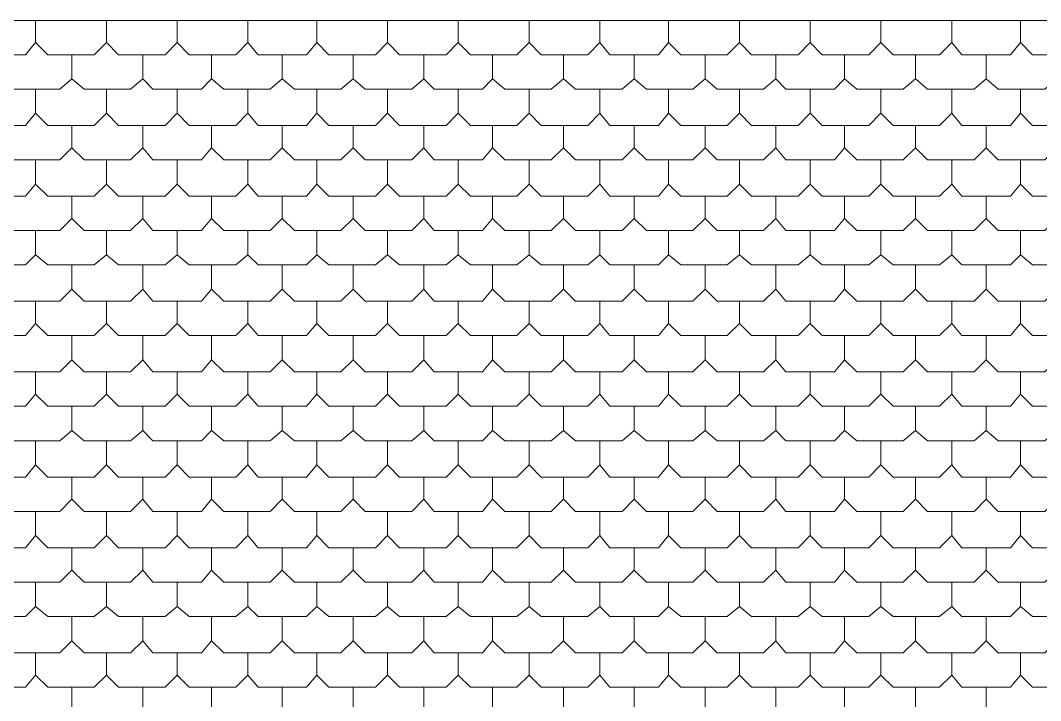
# Model space of a CAD drawing. Header units: millimetres. Extents: x 0 to 80.9, y 0 to 43.9.
# Drawn here: x 60.07 to 66.53, y 26.97 to 31.29 of the extents above; entities that cross this region are included whole.
import ezdxf

# ---------------------------------------------------------------- set-up
doc = ezdxf.new("R2010")
doc.units = ezdxf.units.MM
doc.layers.add('PDF_014408$BL-ROOF', color=7, linetype='Continuous')

msp = doc.modelspace()

# ---------------------------------------------------------------- linework, layer by layer
at = {"layer": 'PDF_014408$BL-ROOF', "lineweight": 9}
msp.add_lwpolyline([(9.0781, 31.2862), (18.5409, 21.8234), (26.2342, 21.8234), (26.2342, 29.427), (49.2758, 29.427), (49.2758, 22.862), (66.5345, 22.862), (66.5345, 22.4132), (75.4074, 31.2862)], close=True, dxfattribs=at)
for points in [[(59.7259, 31.1451), (59.79, 31.0682), (60.0977, 31.0682), (60.1618, 31.1451), (60.1618, 31.2862)], [(60.1618, 31.1451), (60.2387, 31.0682), (60.5337, 31.0682), (60.6106, 31.1451), (60.6106, 31.2862)], [(60.6106, 31.1451), (60.6875, 31.0682), (60.9824, 31.0682), (61.0594, 31.1451), (61.0594, 31.2862)], [(61.0594, 31.1451), (61.1363, 31.0682), (61.4312, 31.0682), (61.5081, 31.1451), (61.5081, 31.2862)], [(61.5081, 31.1451), (61.5723, 31.0682), (61.88, 31.0682), (61.9441, 31.1451), (61.9441, 31.2862)], [(61.9441, 31.1451), (62.021, 31.0682), (62.3159, 31.0682), (62.3929, 31.1451), (62.3929, 31.2862)], [(62.3929, 31.1451), (62.4698, 31.0682), (62.7647, 31.0682), (62.8417, 31.1451), (62.8417, 31.2862)], [(62.8417, 31.1451), (62.9186, 31.0682), (63.2135, 31.0682), (63.2904, 31.1451), (63.2904, 31.2862)], [(63.2904, 31.1451), (63.3674, 31.0682), (63.6623, 31.0682), (63.7392, 31.1451), (63.7392, 31.2862)], [(63.7392, 31.1451), (63.8033, 31.0682), (64.1111, 31.0682), (64.1752, 31.1451), (64.1752, 31.2862)], [(64.1752, 31.1451), (64.2521, 31.0682), (64.547, 31.0682), (64.6239, 31.1451), (64.6239, 31.2862)], [(64.6239, 31.1451), (64.7009, 31.0682), (64.9958, 31.0682), (65.0727, 31.1451), (65.0727, 31.2862)], [(65.0727, 31.1451), (65.1497, 31.0682), (65.4446, 31.0682), (65.5215, 31.1451), (65.5215, 31.2862)], [(65.5215, 31.1451), (65.5984, 31.0682), (65.8933, 31.0682), (65.9703, 31.1451), (65.9703, 31.2862)], [(65.9703, 31.1451), (66.0344, 31.0682), (66.3421, 31.0682), (66.4062, 31.1451), (66.4062, 31.2862)], [(66.4062, 31.1451), (66.4832, 31.0682), (66.7781, 31.0682), (66.855, 31.1451), (66.855, 31.2862)], [(59.9438, 30.9143), (60.0208, 30.8502), (60.3157, 30.8502), (60.3926, 30.9143), (60.3926, 31.0682)], [(60.3926, 30.9143), (60.4695, 30.8502), (60.7645, 30.8502), (60.8414, 30.9143), (60.8414, 31.0682)], [(60.8414, 30.9143), (60.9055, 30.8502), (61.2132, 30.8502), (61.2773, 30.9143), (61.2773, 31.0682)], [(61.2773, 30.9143), (61.3543, 30.8502), (61.6492, 30.8502), (61.7261, 30.9143), (61.7261, 31.0682)], [(61.7261, 30.9143), (61.8031, 30.8502), (62.098, 30.8502), (62.1749, 30.9143), (62.1749, 31.0682)], [(62.1749, 30.9143), (62.2518, 30.8502), (62.5467, 30.8502), (62.6237, 30.9143), (62.6237, 31.0682)], [(62.6237, 30.9143), (62.6878, 30.8502), (62.9955, 30.8502), (63.0596, 30.9143), (63.0596, 31.0682)], [(63.0596, 30.9143), (63.1366, 30.8502), (63.4315, 30.8502), (63.5084, 30.9143), (63.5084, 31.0682)], [(63.5084, 30.9143), (63.5853, 30.8502), (63.8803, 30.8502), (63.9572, 30.9143), (63.9572, 31.0682)], [(63.9572, 30.9143), (64.0341, 30.8502), (64.329, 30.8502), (64.406, 30.9143), (64.406, 31.0682)], [(64.406, 30.9143), (64.4829, 30.8502), (64.7778, 30.8502), (64.8547, 30.9143), (64.8547, 31.0682)], [(64.8547, 30.9143), (64.9189, 30.8502), (65.2266, 30.8502), (65.2907, 30.9143), (65.2907, 31.0682)], [(65.2907, 30.9143), (65.3676, 30.8502), (65.6625, 30.8502), (65.7395, 30.9143), (65.7395, 31.0682)], [(65.7395, 30.9143), (65.8164, 30.8502), (66.1113, 30.8502), (66.1883, 30.9143), (66.1883, 31.0682)], [(66.1883, 30.9143), (66.2652, 30.8502), (66.5601, 30.8502), (66.637, 30.9143), (66.637, 31.0682)], [(59.7259, 30.6964), (59.79, 30.6194), (60.0977, 30.6194), (60.1618, 30.6964), (60.1618, 30.8502)], [(60.1618, 30.6964), (60.2387, 30.6194), (60.5337, 30.6194), (60.6106, 30.6964), (60.6106, 30.8502)], [(60.6106, 30.6964), (60.6875, 30.6194), (60.9824, 30.6194), (61.0594, 30.6964), (61.0594, 30.8502)], [(61.0594, 30.6964), (61.1363, 30.6194), (61.4312, 30.6194), (61.5081, 30.6964), (61.5081, 30.8502)], [(61.5081, 30.6964), (61.5723, 30.6194), (61.88, 30.6194), (61.9441, 30.6964), (61.9441, 30.8502)], [(61.9441, 30.6964), (62.021, 30.6194), (62.3159, 30.6194), (62.3929, 30.6964), (62.3929, 30.8502)], [(62.3929, 30.6964), (62.4698, 30.6194), (62.7647, 30.6194), (62.8417, 30.6964), (62.8417, 30.8502)], [(62.8417, 30.6964), (62.9186, 30.6194), (63.2135, 30.6194), (63.2904, 30.6964), (63.2904, 30.8502)], [(63.2904, 30.6964), (63.3674, 30.6194), (63.6623, 30.6194), (63.7392, 30.6964), (63.7392, 30.8502)], [(63.7392, 30.6964), (63.8033, 30.6194), (64.1111, 30.6194), (64.1752, 30.6964), (64.1752, 30.8502)], [(64.1752, 30.6964), (64.2521, 30.6194), (64.547, 30.6194), (64.6239, 30.6964), (64.6239, 30.8502)], [(64.6239, 30.6964), (64.7009, 30.6194), (64.9958, 30.6194), (65.0727, 30.6964), (65.0727, 30.8502)], [(65.0727, 30.6964), (65.1497, 30.6194), (65.4446, 30.6194), (65.5215, 30.6964), (65.5215, 30.8502)], [(65.5215, 30.6964), (65.5984, 30.6194), (65.8933, 30.6194), (65.9703, 30.6964), (65.9703, 30.8502)], [(65.9703, 30.6964), (66.0344, 30.6194), (66.3421, 30.6194), (66.4062, 30.6964), (66.4062, 30.8502)], [(66.4062, 30.6964), (66.4832, 30.6194), (66.7781, 30.6194), (66.855, 30.6964), (66.855, 30.8502)], [(59.9438, 30.4784), (60.0208, 30.4015), (60.3157, 30.4015), (60.3926, 30.4784), (60.3926, 30.6194)], [(60.3926, 30.4784), (60.4695, 30.4015), (60.7645, 30.4015), (60.8414, 30.4784), (60.8414, 30.6194)], [(60.8414, 30.4784), (60.9055, 30.4015), (61.2132, 30.4015), (61.2773, 30.4784), (61.2773, 30.6194)], [(61.2773, 30.4784), (61.3543, 30.4015), (61.6492, 30.4015), (61.7261, 30.4784), (61.7261, 30.6194)], [(61.7261, 30.4784), (61.8031, 30.4015), (62.098, 30.4015), (62.1749, 30.4784), (62.1749, 30.6194)], [(62.1749, 30.4784), (62.2518, 30.4015), (62.5467, 30.4015), (62.6237, 30.4784), (62.6237, 30.6194)], [(62.6237, 30.4784), (62.6878, 30.4015), (62.9955, 30.4015), (63.0596, 30.4784), (63.0596, 30.6194)], [(63.0596, 30.4784), (63.1366, 30.4015), (63.4315, 30.4015), (63.5084, 30.4784), (63.5084, 30.6194)], [(63.5084, 30.4784), (63.5853, 30.4015), (63.8803, 30.4015), (63.9572, 30.4784), (63.9572, 30.6194)], [(63.9572, 30.4784), (64.0341, 30.4015), (64.329, 30.4015), (64.406, 30.4784), (64.406, 30.6194)], [(64.406, 30.4784), (64.4829, 30.4015), (64.7778, 30.4015), (64.8547, 30.4784), (64.8547, 30.6194)], [(64.8547, 30.4784), (64.9189, 30.4015), (65.2266, 30.4015), (65.2907, 30.4784), (65.2907, 30.6194)], [(65.2907, 30.4784), (65.3676, 30.4015), (65.6625, 30.4015), (65.7395, 30.4784), (65.7395, 30.6194)], [(65.7395, 30.4784), (65.8164, 30.4015), (66.1113, 30.4015), (66.1883, 30.4784), (66.1883, 30.6194)], [(66.1883, 30.4784), (66.2652, 30.4015), (66.5601, 30.4015), (66.637, 30.4784), (66.637, 30.6194)], [(59.7259, 30.2476), (59.79, 30.1707), (60.0977, 30.1707), (60.1618, 30.2476), (60.1618, 30.4015)], [(60.1618, 30.2476), (60.2387, 30.1707), (60.5337, 30.1707), (60.6106, 30.2476), (60.6106, 30.4015)], [(60.6106, 30.2476), (60.6875, 30.1707), (60.9824, 30.1707), (61.0594, 30.2476), (61.0594, 30.4015)], [(61.0594, 30.2476), (61.1363, 30.1707), (61.4312, 30.1707), (61.5081, 30.2476), (61.5081, 30.4015)], [(61.5081, 30.2476), (61.5723, 30.1707), (61.88, 30.1707), (61.9441, 30.2476), (61.9441, 30.4015)], [(61.9441, 30.2476), (62.021, 30.1707), (62.3159, 30.1707), (62.3929, 30.2476), (62.3929, 30.4015)], [(62.3929, 30.2476), (62.4698, 30.1707), (62.7647, 30.1707), (62.8417, 30.2476), (62.8417, 30.4015)], [(62.8417, 30.2476), (62.9186, 30.1707), (63.2135, 30.1707), (63.2904, 30.2476), (63.2904, 30.4015)], [(63.2904, 30.2476), (63.3674, 30.1707), (63.6623, 30.1707), (63.7392, 30.2476), (63.7392, 30.4015)], [(63.7392, 30.2476), (63.8033, 30.1707), (64.1111, 30.1707), (64.1752, 30.2476), (64.1752, 30.4015)], [(64.1752, 30.2476), (64.2521, 30.1707), (64.547, 30.1707), (64.6239, 30.2476), (64.6239, 30.4015)], [(64.6239, 30.2476), (64.7009, 30.1707), (64.9958, 30.1707), (65.0727, 30.2476), (65.0727, 30.4015)], [(65.0727, 30.2476), (65.1497, 30.1707), (65.4446, 30.1707), (65.5215, 30.2476), (65.5215, 30.4015)], [(65.5215, 30.2476), (65.5984, 30.1707), (65.8933, 30.1707), (65.9703, 30.2476), (65.9703, 30.4015)], [(65.9703, 30.2476), (66.0344, 30.1707), (66.3421, 30.1707), (66.4062, 30.2476), (66.4062, 30.4015)], [(66.4062, 30.2476), (66.4832, 30.1707), (66.7781, 30.1707), (66.855, 30.2476), (66.855, 30.4015)], [(59.9438, 30.0296), (60.0208, 29.9527), (60.3157, 29.9527), (60.3926, 30.0296), (60.3926, 30.1707)], [(60.3926, 30.0296), (60.4695, 29.9527), (60.7645, 29.9527), (60.8414, 30.0296), (60.8414, 30.1707)], [(60.8414, 30.0296), (60.9055, 29.9527), (61.2132, 29.9527), (61.2773, 30.0296), (61.2773, 30.1707)], [(61.2773, 30.0296), (61.3543, 29.9527), (61.6492, 29.9527), (61.7261, 30.0296), (61.7261, 30.1707)], [(61.7261, 30.0296), (61.8031, 29.9527), (62.098, 29.9527), (62.1749, 30.0296), (62.1749, 30.1707)], [(62.1749, 30.0296), (62.2518, 29.9527), (62.5467, 29.9527), (62.6237, 30.0296), (62.6237, 30.1707)], [(62.6237, 30.0296), (62.6878, 29.9527), (62.9955, 29.9527), (63.0596, 30.0296), (63.0596, 30.1707)], [(63.0596, 30.0296), (63.1366, 29.9527), (63.4315, 29.9527), (63.5084, 30.0296), (63.5084, 30.1707)], [(63.5084, 30.0296), (63.5853, 29.9527), (63.8803, 29.9527), (63.9572, 30.0296), (63.9572, 30.1707)], [(63.9572, 30.0296), (64.0341, 29.9527), (64.329, 29.9527), (64.406, 30.0296), (64.406, 30.1707)], [(64.406, 30.0296), (64.4829, 29.9527), (64.7778, 29.9527), (64.8547, 30.0296), (64.8547, 30.1707)], [(64.8547, 30.0296), (64.9189, 29.9527), (65.2266, 29.9527), (65.2907, 30.0296), (65.2907, 30.1707)], [(65.2907, 30.0296), (65.3676, 29.9527), (65.6625, 29.9527), (65.7395, 30.0296), (65.7395, 30.1707)], [(65.7395, 30.0296), (65.8164, 29.9527), (66.1113, 29.9527), (66.1883, 30.0296), (66.1883, 30.1707)], [(66.1883, 30.0296), (66.2652, 29.9527), (66.5601, 29.9527), (66.637, 30.0296), (66.637, 30.1707)], [(59.7259, 29.7988), (59.79, 29.7347), (60.0977, 29.7347), (60.1618, 29.7988), (60.1618, 29.9527)], [(60.1618, 29.7988), (60.2387, 29.7347), (60.5337, 29.7347), (60.6106, 29.7988), (60.6106, 29.9527)], [(60.6106, 29.7988), (60.6875, 29.7347), (60.9824, 29.7347), (61.0594, 29.7988), (61.0594, 29.9527)], [(61.0594, 29.7988), (61.1363, 29.7347), (61.4312, 29.7347), (61.5081, 29.7988), (61.5081, 29.9527)], [(61.5081, 29.7988), (61.5723, 29.7347), (61.88, 29.7347), (61.9441, 29.7988), (61.9441, 29.9527)], [(61.9441, 29.7988), (62.021, 29.7347), (62.3159, 29.7347), (62.3929, 29.7988), (62.3929, 29.9527)], [(62.3929, 29.7988), (62.4698, 29.7347), (62.7647, 29.7347), (62.8417, 29.7988), (62.8417, 29.9527)], [(62.8417, 29.7988), (62.9186, 29.7347), (63.2135, 29.7347), (63.2904, 29.7988), (63.2904, 29.9527)], [(63.2904, 29.7988), (63.3674, 29.7347), (63.6623, 29.7347), (63.7392, 29.7988), (63.7392, 29.9527)], [(63.7392, 29.7988), (63.8033, 29.7347), (64.1111, 29.7347), (64.1752, 29.7988), (64.1752, 29.9527)], [(64.1752, 29.7988), (64.2521, 29.7347), (64.547, 29.7347), (64.6239, 29.7988), (64.6239, 29.9527)], [(64.6239, 29.7988), (64.7009, 29.7347), (64.9958, 29.7347), (65.0727, 29.7988), (65.0727, 29.9527)], [(65.0727, 29.7988), (65.1497, 29.7347), (65.4446, 29.7347), (65.5215, 29.7988), (65.5215, 29.9527)], [(65.5215, 29.7988), (65.5984, 29.7347), (65.8933, 29.7347), (65.9703, 29.7988), (65.9703, 29.9527)], [(65.9703, 29.7988), (66.0344, 29.7347), (66.3421, 29.7347), (66.4062, 29.7988), (66.4062, 29.9527)], [(66.4062, 29.7988), (66.4832, 29.7347), (66.7781, 29.7347), (66.855, 29.7988), (66.855, 29.9527)], [(59.9438, 29.5808), (60.0208, 29.5039), (60.3157, 29.5039), (60.3926, 29.5808), (60.3926, 29.7347)], [(60.3926, 29.5808), (60.4695, 29.5039), (60.7645, 29.5039), (60.8414, 29.5808), (60.8414, 29.7347)], [(60.8414, 29.5808), (60.9055, 29.5039), (61.2132, 29.5039), (61.2773, 29.5808), (61.2773, 29.7347)], [(61.2773, 29.5808), (61.3543, 29.5039), (61.6492, 29.5039), (61.7261, 29.5808), (61.7261, 29.7347)], [(61.7261, 29.5808), (61.8031, 29.5039), (62.098, 29.5039), (62.1749, 29.5808), (62.1749, 29.7347)], [(62.1749, 29.5808), (62.2518, 29.5039), (62.5467, 29.5039), (62.6237, 29.5808), (62.6237, 29.7347)], [(62.6237, 29.5808), (62.6878, 29.5039), (62.9955, 29.5039), (63.0596, 29.5808), (63.0596, 29.7347)], [(63.0596, 29.5808), (63.1366, 29.5039), (63.4315, 29.5039), (63.5084, 29.5808), (63.5084, 29.7347)], [(63.5084, 29.5808), (63.5853, 29.5039), (63.8803, 29.5039), (63.9572, 29.5808), (63.9572, 29.7347)], [(63.9572, 29.5808), (64.0341, 29.5039), (64.329, 29.5039), (64.406, 29.5808), (64.406, 29.7347)], [(64.406, 29.5808), (64.4829, 29.5039), (64.7778, 29.5039), (64.8547, 29.5808), (64.8547, 29.7347)], [(64.8547, 29.5808), (64.9189, 29.5039), (65.2266, 29.5039), (65.2907, 29.5808), (65.2907, 29.7347)], [(65.2907, 29.5808), (65.3676, 29.5039), (65.6625, 29.5039), (65.7395, 29.5808), (65.7395, 29.7347)], [(65.7395, 29.5808), (65.8164, 29.5039), (66.1113, 29.5039), (66.1883, 29.5808), (66.1883, 29.7347)], [(66.1883, 29.5808), (66.2652, 29.5039), (66.5601, 29.5039), (66.637, 29.5808), (66.637, 29.7347)], [(59.7259, 29.3629), (59.79, 29.2859), (60.0977, 29.2859), (60.1618, 29.3629), (60.1618, 29.5039)], [(60.1618, 29.3629), (60.2387, 29.2859), (60.5337, 29.2859), (60.6106, 29.3629), (60.6106, 29.5039)], [(60.6106, 29.3629), (60.6875, 29.2859), (60.9824, 29.2859), (61.0594, 29.3629), (61.0594, 29.5039)], [(61.0594, 29.3629), (61.1363, 29.2859), (61.4312, 29.2859), (61.5081, 29.3629), (61.5081, 29.5039)], [(61.5081, 29.3629), (61.5723, 29.2859), (61.88, 29.2859), (61.9441, 29.3629), (61.9441, 29.5039)], [(61.9441, 29.3629), (62.021, 29.2859), (62.3159, 29.2859), (62.3929, 29.3629), (62.3929, 29.5039)], [(62.3929, 29.3629), (62.4698, 29.2859), (62.7647, 29.2859), (62.8417, 29.3629), (62.8417, 29.5039)], [(62.8417, 29.3629), (62.9186, 29.2859), (63.2135, 29.2859), (63.2904, 29.3629), (63.2904, 29.5039)], [(63.2904, 29.3629), (63.3674, 29.2859), (63.6623, 29.2859), (63.7392, 29.3629), (63.7392, 29.5039)], [(63.7392, 29.3629), (63.8033, 29.2859), (64.1111, 29.2859), (64.1752, 29.3629), (64.1752, 29.5039)], [(64.1752, 29.3629), (64.2521, 29.2859), (64.547, 29.2859), (64.6239, 29.3629), (64.6239, 29.5039)], [(64.6239, 29.3629), (64.7009, 29.2859), (64.9958, 29.2859), (65.0727, 29.3629), (65.0727, 29.5039)], [(65.0727, 29.3629), (65.1497, 29.2859), (65.4446, 29.2859), (65.5215, 29.3629), (65.5215, 29.5039)], [(65.5215, 29.3629), (65.5984, 29.2859), (65.8933, 29.2859), (65.9703, 29.3629), (65.9703, 29.5039)], [(65.9703, 29.3629), (66.0344, 29.2859), (66.3421, 29.2859), (66.4062, 29.3629), (66.4062, 29.5039)], [(66.4062, 29.3629), (66.4832, 29.2859), (66.7781, 29.2859), (66.855, 29.3629), (66.855, 29.5039)], [(59.9438, 29.1321), (60.0208, 29.0551), (60.3157, 29.0551), (60.3926, 29.1321), (60.3926, 29.2859)], [(60.3926, 29.1321), (60.4695, 29.0551), (60.7645, 29.0551), (60.8414, 29.1321), (60.8414, 29.2859)], [(60.8414, 29.1321), (60.9055, 29.0551), (61.2132, 29.0551), (61.2773, 29.1321), (61.2773, 29.2859)], [(61.2773, 29.1321), (61.3543, 29.0551), (61.6492, 29.0551), (61.7261, 29.1321), (61.7261, 29.2859)], [(61.7261, 29.1321), (61.8031, 29.0551), (62.098, 29.0551), (62.1749, 29.1321), (62.1749, 29.2859)], [(62.1749, 29.1321), (62.2518, 29.0551), (62.5467, 29.0551), (62.6237, 29.1321), (62.6237, 29.2859)], [(62.6237, 29.1321), (62.6878, 29.0551), (62.9955, 29.0551), (63.0596, 29.1321), (63.0596, 29.2859)], [(63.0596, 29.1321), (63.1366, 29.0551), (63.4315, 29.0551), (63.5084, 29.1321), (63.5084, 29.2859)], [(63.5084, 29.1321), (63.5853, 29.0551), (63.8803, 29.0551), (63.9572, 29.1321), (63.9572, 29.2859)], [(63.9572, 29.1321), (64.0341, 29.0551), (64.329, 29.0551), (64.406, 29.1321), (64.406, 29.2859)], [(64.406, 29.1321), (64.4829, 29.0551), (64.7778, 29.0551), (64.8547, 29.1321), (64.8547, 29.2859)], [(64.8547, 29.1321), (64.9189, 29.0551), (65.2266, 29.0551), (65.2907, 29.1321), (65.2907, 29.2859)], [(65.2907, 29.1321), (65.3676, 29.0551), (65.6625, 29.0551), (65.7395, 29.1321), (65.7395, 29.2859)], [(65.7395, 29.1321), (65.8164, 29.0551), (66.1113, 29.0551), (66.1883, 29.1321), (66.1883, 29.2859)], [(66.1883, 29.1321), (66.2652, 29.0551), (66.5601, 29.0551), (66.637, 29.1321), (66.637, 29.2859)], [(59.7259, 28.9141), (59.79, 28.8372), (60.0977, 28.8372), (60.1618, 28.9141), (60.1618, 29.0551)], [(60.1618, 28.9141), (60.2387, 28.8372), (60.5337, 28.8372), (60.6106, 28.9141), (60.6106, 29.0551)], [(60.6106, 28.9141), (60.6875, 28.8372), (60.9824, 28.8372), (61.0594, 28.9141), (61.0594, 29.0551)], [(61.0594, 28.9141), (61.1363, 28.8372), (61.4312, 28.8372), (61.5081, 28.9141), (61.5081, 29.0551)], [(61.5081, 28.9141), (61.5723, 28.8372), (61.88, 28.8372), (61.9441, 28.9141), (61.9441, 29.0551)], [(61.9441, 28.9141), (62.021, 28.8372), (62.3159, 28.8372), (62.3929, 28.9141), (62.3929, 29.0551)], [(62.3929, 28.9141), (62.4698, 28.8372), (62.7647, 28.8372), (62.8417, 28.9141), (62.8417, 29.0551)], [(62.8417, 28.9141), (62.9186, 28.8372), (63.2135, 28.8372), (63.2904, 28.9141), (63.2904, 29.0551)], [(63.2904, 28.9141), (63.3674, 28.8372), (63.6623, 28.8372), (63.7392, 28.9141), (63.7392, 29.0551)], [(63.7392, 28.9141), (63.8033, 28.8372), (64.1111, 28.8372), (64.1752, 28.9141), (64.1752, 29.0551)], [(64.1752, 28.9141), (64.2521, 28.8372), (64.547, 28.8372), (64.6239, 28.9141), (64.6239, 29.0551)], [(64.6239, 28.9141), (64.7009, 28.8372), (64.9958, 28.8372), (65.0727, 28.9141), (65.0727, 29.0551)], [(65.0727, 28.9141), (65.1497, 28.8372), (65.4446, 28.8372), (65.5215, 28.9141), (65.5215, 29.0551)], [(65.5215, 28.9141), (65.5984, 28.8372), (65.8933, 28.8372), (65.9703, 28.9141), (65.9703, 29.0551)], [(65.9703, 28.9141), (66.0344, 28.8372), (66.3421, 28.8372), (66.4062, 28.9141), (66.4062, 29.0551)], [(66.4062, 28.9141), (66.4832, 28.8372), (66.7781, 28.8372), (66.855, 28.9141), (66.855, 29.0551)], [(59.9438, 28.6833), (60.0208, 28.6192), (60.3157, 28.6192), (60.3926, 28.6833), (60.3926, 28.8372)], [(60.3926, 28.6833), (60.4695, 28.6192), (60.7645, 28.6192), (60.8414, 28.6833), (60.8414, 28.8372)], [(60.8414, 28.6833), (60.9055, 28.6192), (61.2132, 28.6192), (61.2773, 28.6833), (61.2773, 28.8372)], [(61.2773, 28.6833), (61.3543, 28.6192), (61.6492, 28.6192), (61.7261, 28.6833), (61.7261, 28.8372)], [(61.7261, 28.6833), (61.8031, 28.6192), (62.098, 28.6192), (62.1749, 28.6833), (62.1749, 28.8372)], [(62.1749, 28.6833), (62.2518, 28.6192), (62.5467, 28.6192), (62.6237, 28.6833), (62.6237, 28.8372)], [(62.6237, 28.6833), (62.6878, 28.6192), (62.9955, 28.6192), (63.0596, 28.6833), (63.0596, 28.8372)], [(63.0596, 28.6833), (63.1366, 28.6192), (63.4315, 28.6192), (63.5084, 28.6833), (63.5084, 28.8372)], [(63.5084, 28.6833), (63.5853, 28.6192), (63.8803, 28.6192), (63.9572, 28.6833), (63.9572, 28.8372)], [(63.9572, 28.6833), (64.0341, 28.6192), (64.329, 28.6192), (64.406, 28.6833), (64.406, 28.8372)], [(64.406, 28.6833), (64.4829, 28.6192), (64.7778, 28.6192), (64.8547, 28.6833), (64.8547, 28.8372)], [(64.8547, 28.6833), (64.9189, 28.6192), (65.2266, 28.6192), (65.2907, 28.6833), (65.2907, 28.8372)], [(65.2907, 28.6833), (65.3676, 28.6192), (65.6625, 28.6192), (65.7395, 28.6833), (65.7395, 28.8372)], [(65.7395, 28.6833), (65.8164, 28.6192), (66.1113, 28.6192), (66.1883, 28.6833), (66.1883, 28.8372)], [(66.1883, 28.6833), (66.2652, 28.6192), (66.5601, 28.6192), (66.637, 28.6833), (66.637, 28.8372)], [(59.7259, 28.4653), (59.79, 28.3884), (60.0977, 28.3884), (60.1618, 28.4653), (60.1618, 28.6192)], [(60.1618, 28.4653), (60.2387, 28.3884), (60.5337, 28.3884), (60.6106, 28.4653), (60.6106, 28.6192)], [(60.6106, 28.4653), (60.6875, 28.3884), (60.9824, 28.3884), (61.0594, 28.4653), (61.0594, 28.6192)], [(61.0594, 28.4653), (61.1363, 28.3884), (61.4312, 28.3884), (61.5081, 28.4653), (61.5081, 28.6192)], [(61.5081, 28.4653), (61.5723, 28.3884), (61.88, 28.3884), (61.9441, 28.4653), (61.9441, 28.6192)], [(61.9441, 28.4653), (62.021, 28.3884), (62.3159, 28.3884), (62.3929, 28.4653), (62.3929, 28.6192)], [(62.3929, 28.4653), (62.4698, 28.3884), (62.7647, 28.3884), (62.8417, 28.4653), (62.8417, 28.6192)], [(62.8417, 28.4653), (62.9186, 28.3884), (63.2135, 28.3884), (63.2904, 28.4653), (63.2904, 28.6192)], [(63.2904, 28.4653), (63.3674, 28.3884), (63.6623, 28.3884), (63.7392, 28.4653), (63.7392, 28.6192)], [(63.7392, 28.4653), (63.8033, 28.3884), (64.1111, 28.3884), (64.1752, 28.4653), (64.1752, 28.6192)], [(64.1752, 28.4653), (64.2521, 28.3884), (64.547, 28.3884), (64.6239, 28.4653), (64.6239, 28.6192)], [(64.6239, 28.4653), (64.7009, 28.3884), (64.9958, 28.3884), (65.0727, 28.4653), (65.0727, 28.6192)], [(65.0727, 28.4653), (65.1497, 28.3884), (65.4446, 28.3884), (65.5215, 28.4653), (65.5215, 28.6192)], [(65.5215, 28.4653), (65.5984, 28.3884), (65.8933, 28.3884), (65.9703, 28.4653), (65.9703, 28.6192)], [(65.9703, 28.4653), (66.0344, 28.3884), (66.3421, 28.3884), (66.4062, 28.4653), (66.4062, 28.6192)], [(66.4062, 28.4653), (66.4832, 28.3884), (66.7781, 28.3884), (66.855, 28.4653), (66.855, 28.6192)], [(59.9438, 28.2473), (60.0208, 28.1704), (60.3157, 28.1704), (60.3926, 28.2473), (60.3926, 28.3884)], [(60.3926, 28.2473), (60.4695, 28.1704), (60.7645, 28.1704), (60.8414, 28.2473), (60.8414, 28.3884)], [(60.8414, 28.2473), (60.9055, 28.1704), (61.2132, 28.1704), (61.2773, 28.2473), (61.2773, 28.3884)], [(61.2773, 28.2473), (61.3543, 28.1704), (61.6492, 28.1704), (61.7261, 28.2473), (61.7261, 28.3884)], [(61.7261, 28.2473), (61.8031, 28.1704), (62.098, 28.1704), (62.1749, 28.2473), (62.1749, 28.3884)], [(62.1749, 28.2473), (62.2518, 28.1704), (62.5467, 28.1704), (62.6237, 28.2473), (62.6237, 28.3884)], [(62.6237, 28.2473), (62.6878, 28.1704), (62.9955, 28.1704), (63.0596, 28.2473), (63.0596, 28.3884)], [(63.0596, 28.2473), (63.1366, 28.1704), (63.4315, 28.1704), (63.5084, 28.2473), (63.5084, 28.3884)], [(63.5084, 28.2473), (63.5853, 28.1704), (63.8803, 28.1704), (63.9572, 28.2473), (63.9572, 28.3884)], [(63.9572, 28.2473), (64.0341, 28.1704), (64.329, 28.1704), (64.406, 28.2473), (64.406, 28.3884)], [(64.406, 28.2473), (64.4829, 28.1704), (64.7778, 28.1704), (64.8547, 28.2473), (64.8547, 28.3884)], [(64.8547, 28.2473), (64.9189, 28.1704), (65.2266, 28.1704), (65.2907, 28.2473), (65.2907, 28.3884)], [(65.2907, 28.2473), (65.3676, 28.1704), (65.6625, 28.1704), (65.7395, 28.2473), (65.7395, 28.3884)], [(65.7395, 28.2473), (65.8164, 28.1704), (66.1113, 28.1704), (66.1883, 28.2473), (66.1883, 28.3884)], [(66.1883, 28.2473), (66.2652, 28.1704), (66.5601, 28.1704), (66.637, 28.2473), (66.637, 28.3884)], [(59.7259, 28.0165), (59.79, 27.9396), (60.0977, 27.9396), (60.1618, 28.0165), (60.1618, 28.1704)], [(60.1618, 28.0165), (60.2387, 27.9396), (60.5337, 27.9396), (60.6106, 28.0165), (60.6106, 28.1704)], [(60.6106, 28.0165), (60.6875, 27.9396), (60.9824, 27.9396), (61.0594, 28.0165), (61.0594, 28.1704)], [(61.0594, 28.0165), (61.1363, 27.9396), (61.4312, 27.9396), (61.5081, 28.0165), (61.5081, 28.1704)], [(61.5081, 28.0165), (61.5723, 27.9396), (61.88, 27.9396), (61.9441, 28.0165), (61.9441, 28.1704)], [(61.9441, 28.0165), (62.021, 27.9396), (62.3159, 27.9396), (62.3929, 28.0165), (62.3929, 28.1704)], [(62.3929, 28.0165), (62.4698, 27.9396), (62.7647, 27.9396), (62.8417, 28.0165), (62.8417, 28.1704)], [(62.8417, 28.0165), (62.9186, 27.9396), (63.2135, 27.9396), (63.2904, 28.0165), (63.2904, 28.1704)], [(63.2904, 28.0165), (63.3674, 27.9396), (63.6623, 27.9396), (63.7392, 28.0165), (63.7392, 28.1704)], [(63.7392, 28.0165), (63.8033, 27.9396), (64.1111, 27.9396), (64.1752, 28.0165), (64.1752, 28.1704)], [(64.1752, 28.0165), (64.2521, 27.9396), (64.547, 27.9396), (64.6239, 28.0165), (64.6239, 28.1704)], [(64.6239, 28.0165), (64.7009, 27.9396), (64.9958, 27.9396), (65.0727, 28.0165), (65.0727, 28.1704)], [(65.0727, 28.0165), (65.1497, 27.9396), (65.4446, 27.9396), (65.5215, 28.0165), (65.5215, 28.1704)], [(65.5215, 28.0165), (65.5984, 27.9396), (65.8933, 27.9396), (65.9703, 28.0165), (65.9703, 28.1704)], [(65.9703, 28.0165), (66.0344, 27.9396), (66.3421, 27.9396), (66.4062, 28.0165), (66.4062, 28.1704)], [(66.4062, 28.0165), (66.4832, 27.9396), (66.7781, 27.9396), (66.855, 28.0165), (66.855, 28.1704)], [(59.9438, 27.7986), (60.0208, 27.7216), (60.3157, 27.7216), (60.3926, 27.7986), (60.3926, 27.9396)], [(60.3926, 27.7986), (60.4695, 27.7216), (60.7645, 27.7216), (60.8414, 27.7986), (60.8414, 27.9396)], [(60.8414, 27.7986), (60.9055, 27.7216), (61.2132, 27.7216), (61.2773, 27.7986), (61.2773, 27.9396)], [(61.2773, 27.7986), (61.3543, 27.7216), (61.6492, 27.7216), (61.7261, 27.7986), (61.7261, 27.9396)], [(61.7261, 27.7986), (61.8031, 27.7216), (62.098, 27.7216), (62.1749, 27.7986), (62.1749, 27.9396)], [(62.1749, 27.7986), (62.2518, 27.7216), (62.5467, 27.7216), (62.6237, 27.7986), (62.6237, 27.9396)], [(62.6237, 27.7986), (62.6878, 27.7216), (62.9955, 27.7216), (63.0596, 27.7986), (63.0596, 27.9396)], [(63.0596, 27.7986), (63.1366, 27.7216), (63.4315, 27.7216), (63.5084, 27.7986), (63.5084, 27.9396)], [(63.5084, 27.7986), (63.5853, 27.7216), (63.8803, 27.7216), (63.9572, 27.7986), (63.9572, 27.9396)], [(63.9572, 27.7986), (64.0341, 27.7216), (64.329, 27.7216), (64.406, 27.7986), (64.406, 27.9396)], [(64.406, 27.7986), (64.4829, 27.7216), (64.7778, 27.7216), (64.8547, 27.7986), (64.8547, 27.9396)], [(64.8547, 27.7986), (64.9189, 27.7216), (65.2266, 27.7216), (65.2907, 27.7986), (65.2907, 27.9396)], [(65.2907, 27.7986), (65.3676, 27.7216), (65.6625, 27.7216), (65.7395, 27.7986), (65.7395, 27.9396)], [(65.7395, 27.7986), (65.8164, 27.7216), (66.1113, 27.7216), (66.1883, 27.7986), (66.1883, 27.9396)], [(66.1883, 27.7986), (66.2652, 27.7216), (66.5601, 27.7216), (66.637, 27.7986), (66.637, 27.9396)], [(59.7259, 27.5678), (59.79, 27.5036), (60.0977, 27.5036), (60.1618, 27.5678), (60.1618, 27.7216)], [(60.1618, 27.5678), (60.2387, 27.5036), (60.5337, 27.5036), (60.6106, 27.5678), (60.6106, 27.7216)], [(60.6106, 27.5678), (60.6875, 27.5036), (60.9824, 27.5036), (61.0594, 27.5678), (61.0594, 27.7216)], [(61.0594, 27.5678), (61.1363, 27.5036), (61.4312, 27.5036), (61.5081, 27.5678), (61.5081, 27.7216)], [(61.5081, 27.5678), (61.5723, 27.5036), (61.88, 27.5036), (61.9441, 27.5678), (61.9441, 27.7216)], [(61.9441, 27.5678), (62.021, 27.5036), (62.3159, 27.5036), (62.3929, 27.5678), (62.3929, 27.7216)], [(62.3929, 27.5678), (62.4698, 27.5036), (62.7647, 27.5036), (62.8417, 27.5678), (62.8417, 27.7216)], [(62.8417, 27.5678), (62.9186, 27.5036), (63.2135, 27.5036), (63.2904, 27.5678), (63.2904, 27.7216)], [(63.2904, 27.5678), (63.3674, 27.5036), (63.6623, 27.5036), (63.7392, 27.5678), (63.7392, 27.7216)], [(63.7392, 27.5678), (63.8033, 27.5036), (64.1111, 27.5036), (64.1752, 27.5678), (64.1752, 27.7216)], [(64.1752, 27.5678), (64.2521, 27.5036), (64.547, 27.5036), (64.6239, 27.5678), (64.6239, 27.7216)], [(64.6239, 27.5678), (64.7009, 27.5036), (64.9958, 27.5036), (65.0727, 27.5678), (65.0727, 27.7216)], [(65.0727, 27.5678), (65.1497, 27.5036), (65.4446, 27.5036), (65.5215, 27.5678), (65.5215, 27.7216)], [(65.5215, 27.5678), (65.5984, 27.5036), (65.8933, 27.5036), (65.9703, 27.5678), (65.9703, 27.7216)], [(65.9703, 27.5678), (66.0344, 27.5036), (66.3421, 27.5036), (66.4062, 27.5678), (66.4062, 27.7216)], [(66.4062, 27.5678), (66.4832, 27.5036), (66.7781, 27.5036), (66.855, 27.5678), (66.855, 27.7216)], [(59.9438, 27.3498), (60.0208, 27.2728), (60.3157, 27.2728), (60.3926, 27.3498), (60.3926, 27.5036)], [(60.3926, 27.3498), (60.4695, 27.2728), (60.7645, 27.2728), (60.8414, 27.3498), (60.8414, 27.5036)], [(60.8414, 27.3498), (60.9055, 27.2728), (61.2132, 27.2728), (61.2773, 27.3498), (61.2773, 27.5036)], [(61.2773, 27.3498), (61.3543, 27.2728), (61.6492, 27.2728), (61.7261, 27.3498), (61.7261, 27.5036)], [(61.7261, 27.3498), (61.8031, 27.2728), (62.098, 27.2728), (62.1749, 27.3498), (62.1749, 27.5036)], [(62.1749, 27.3498), (62.2518, 27.2728), (62.5467, 27.2728), (62.6237, 27.3498), (62.6237, 27.5036)], [(62.6237, 27.3498), (62.6878, 27.2728), (62.9955, 27.2728), (63.0596, 27.3498), (63.0596, 27.5036)], [(63.0596, 27.3498), (63.1366, 27.2728), (63.4315, 27.2728), (63.5084, 27.3498), (63.5084, 27.5036)], [(63.5084, 27.3498), (63.5853, 27.2728), (63.8803, 27.2728), (63.9572, 27.3498), (63.9572, 27.5036)], [(63.9572, 27.3498), (64.0341, 27.2728), (64.329, 27.2728), (64.406, 27.3498), (64.406, 27.5036)], [(64.406, 27.3498), (64.4829, 27.2728), (64.7778, 27.2728), (64.8547, 27.3498), (64.8547, 27.5036)], [(64.8547, 27.3498), (64.9189, 27.2728), (65.2266, 27.2728), (65.2907, 27.3498), (65.2907, 27.5036)], [(65.2907, 27.3498), (65.3676, 27.2728), (65.6625, 27.2728), (65.7395, 27.3498), (65.7395, 27.5036)], [(65.7395, 27.3498), (65.8164, 27.2728), (66.1113, 27.2728), (66.1883, 27.3498), (66.1883, 27.5036)], [(66.1883, 27.3498), (66.2652, 27.2728), (66.5601, 27.2728), (66.637, 27.3498), (66.637, 27.5036)], [(59.7259, 27.1318), (59.79, 27.0549), (60.0977, 27.0549), (60.1618, 27.1318), (60.1618, 27.2728)], [(60.1618, 27.1318), (60.2387, 27.0549), (60.5337, 27.0549), (60.6106, 27.1318), (60.6106, 27.2728)], [(60.6106, 27.1318), (60.6875, 27.0549), (60.9824, 27.0549), (61.0594, 27.1318), (61.0594, 27.2728)], [(61.0594, 27.1318), (61.1363, 27.0549), (61.4312, 27.0549), (61.5081, 27.1318), (61.5081, 27.2728)], [(61.5081, 27.1318), (61.5723, 27.0549), (61.88, 27.0549), (61.9441, 27.1318), (61.9441, 27.2728)], [(61.9441, 27.1318), (62.021, 27.0549), (62.3159, 27.0549), (62.3929, 27.1318), (62.3929, 27.2728)], [(62.3929, 27.1318), (62.4698, 27.0549), (62.7647, 27.0549), (62.8417, 27.1318), (62.8417, 27.2728)], [(62.8417, 27.1318), (62.9186, 27.0549), (63.2135, 27.0549), (63.2904, 27.1318), (63.2904, 27.2728)], [(63.2904, 27.1318), (63.3674, 27.0549), (63.6623, 27.0549), (63.7392, 27.1318), (63.7392, 27.2728)], [(63.7392, 27.1318), (63.8033, 27.0549), (64.1111, 27.0549), (64.1752, 27.1318), (64.1752, 27.2728)], [(64.1752, 27.1318), (64.2521, 27.0549), (64.547, 27.0549), (64.6239, 27.1318), (64.6239, 27.2728)], [(64.6239, 27.1318), (64.7009, 27.0549), (64.9958, 27.0549), (65.0727, 27.1318), (65.0727, 27.2728)], [(65.0727, 27.1318), (65.1497, 27.0549), (65.4446, 27.0549), (65.5215, 27.1318), (65.5215, 27.2728)], [(65.5215, 27.1318), (65.5984, 27.0549), (65.8933, 27.0549), (65.9703, 27.1318), (65.9703, 27.2728)], [(65.9703, 27.1318), (66.0344, 27.0549), (66.3421, 27.0549), (66.4062, 27.1318), (66.4062, 27.2728)], [(66.4062, 27.1318), (66.4832, 27.0549), (66.7781, 27.0549), (66.855, 27.1318), (66.855, 27.2728)], [(59.9438, 26.901), (60.0208, 26.8241), (60.3157, 26.8241), (60.3926, 26.901), (60.3926, 27.0549)], [(60.3926, 26.901), (60.4695, 26.8241), (60.7645, 26.8241), (60.8414, 26.901), (60.8414, 27.0549)], [(60.8414, 26.901), (60.9055, 26.8241), (61.2132, 26.8241), (61.2773, 26.901), (61.2773, 27.0549)], [(61.2773, 26.901), (61.3543, 26.8241), (61.6492, 26.8241), (61.7261, 26.901), (61.7261, 27.0549)], [(61.7261, 26.901), (61.8031, 26.8241), (62.098, 26.8241), (62.1749, 26.901), (62.1749, 27.0549)], [(62.1749, 26.901), (62.2518, 26.8241), (62.5467, 26.8241), (62.6237, 26.901), (62.6237, 27.0549)], [(62.6237, 26.901), (62.6878, 26.8241), (62.9955, 26.8241), (63.0596, 26.901), (63.0596, 27.0549)], [(63.0596, 26.901), (63.1366, 26.8241), (63.4315, 26.8241), (63.5084, 26.901), (63.5084, 27.0549)], [(63.5084, 26.901), (63.5853, 26.8241), (63.8803, 26.8241), (63.9572, 26.901), (63.9572, 27.0549)], [(63.9572, 26.901), (64.0341, 26.8241), (64.329, 26.8241), (64.406, 26.901), (64.406, 27.0549)], [(64.406, 26.901), (64.4829, 26.8241), (64.7778, 26.8241), (64.8547, 26.901), (64.8547, 27.0549)], [(64.8547, 26.901), (64.9189, 26.8241), (65.2266, 26.8241), (65.2907, 26.901), (65.2907, 27.0549)], [(65.2907, 26.901), (65.3676, 26.8241), (65.6625, 26.8241), (65.7395, 26.901), (65.7395, 27.0549)], [(65.7395, 26.901), (65.8164, 26.8241), (66.1113, 26.8241), (66.1883, 26.901), (66.1883, 27.0549)]]:
    msp.add_lwpolyline(points, dxfattribs=at)

doc.saveas('drawing.dxf')
